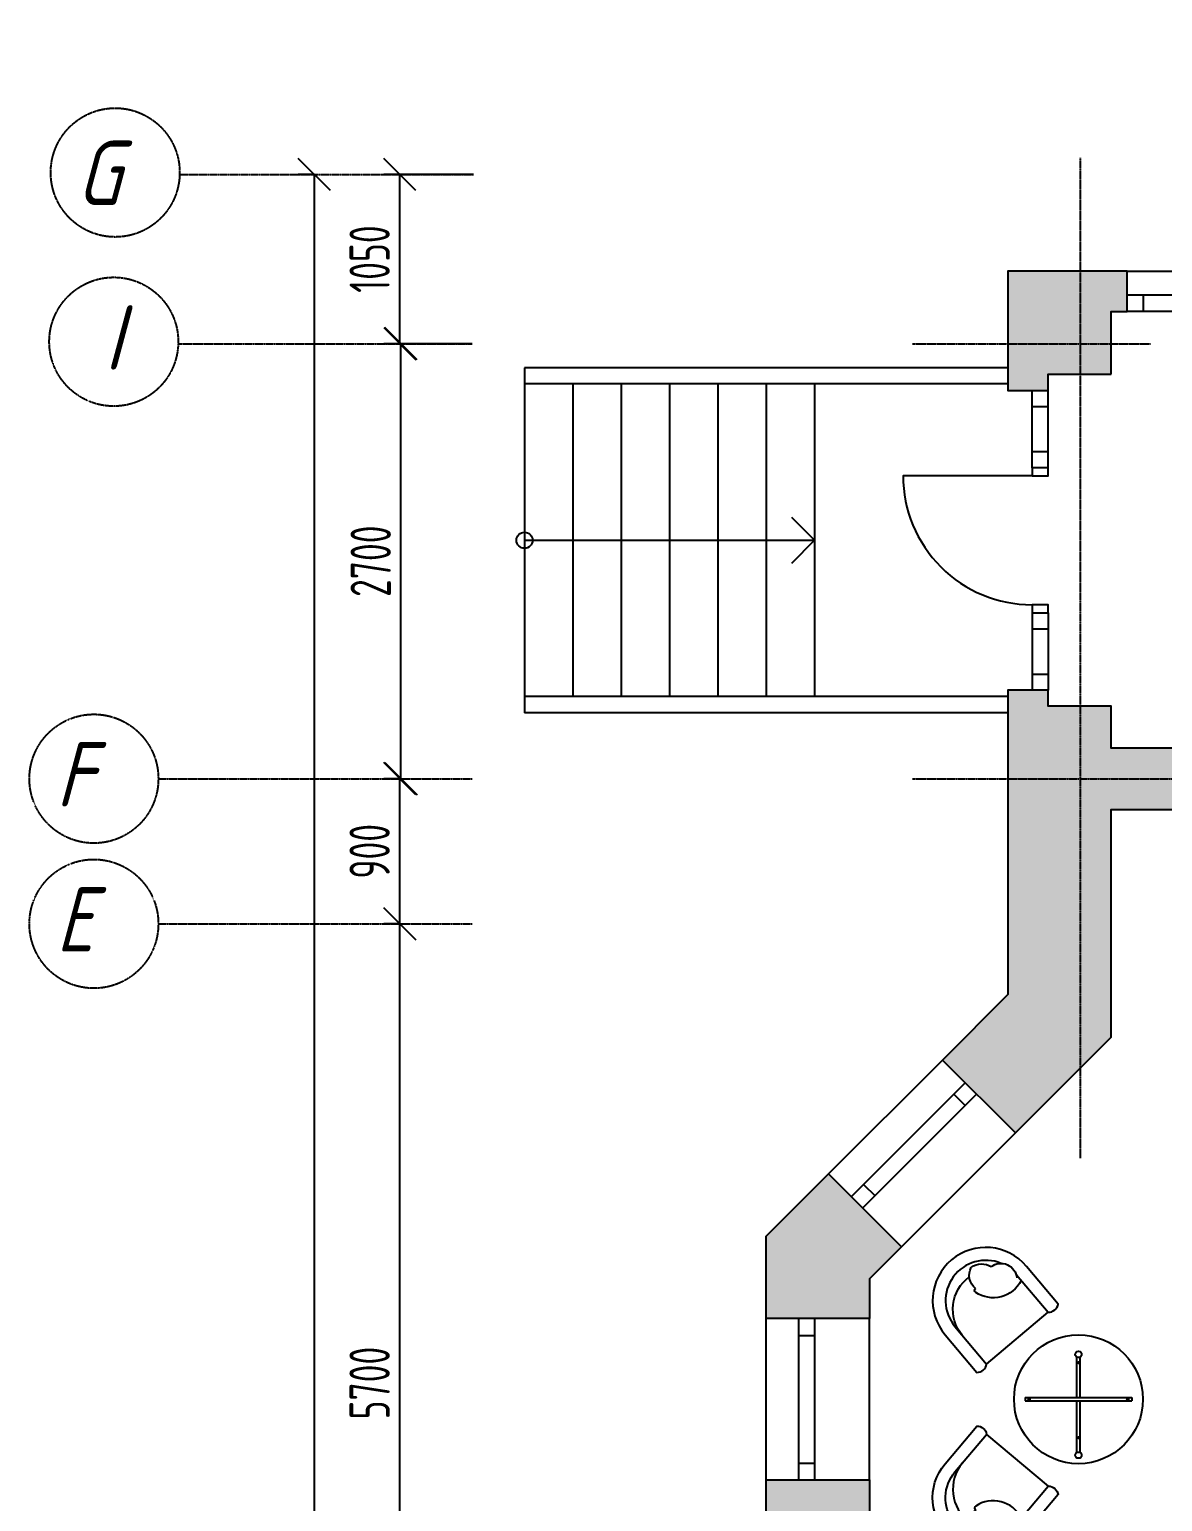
# Model space of a CAD drawing. Header units: millimetres. Extents: x 74752 to 193506, y -83124 to -13126.
# Drawn here: x 75291 to 82323, y -69922 to -60787 of the extents above; entities that cross this region are included whole.
import ezdxf

# ---------------------------------------------------------------- set-up
doc = ezdxf.new("R2010")
doc.units = ezdxf.units.MM
doc.linetypes.add('CENTER2', pattern=[1.125, 0.75, -0.125, 0.125, -0.125])
for name, color, linetype in [('axis', 40, 'CENTER2'), ('dim1', 4, 'Continuous'), ('door_dwgmodels.com', 250, 'Continuous'), ('furniture _san', 36, 'Continuous'), ('hatches', 8, 'Continuous'), ('stairs', 250, 'Continuous'), ('wall', 5, 'Continuous'), ('Windows', 4, 'Continuous')]:
    doc.layers.add(name, color=color, linetype=linetype)
doc.styles.add('ESKD', font='eskd.shx', dxfattribs={"oblique": 15})
doc.styles.add('РАЗМЕР', font='eskd.shx', dxfattribs={"width": 0.8, "height": 250})
doc.dimstyles.new('ISO-26', dxfattribs={"dimscale": 100, "dimtxt": 250, "dimasz": 2, "dimexe": 1, "dimexo": 0, "dimtad": 1, "dimdec": 0, "dimdsep": 46, "dimtxsty": 'РАЗМЕР', "dimblk1": 'OBLIQUE', "dimblk2": 'OBLIQUE', "dimsah": 1, "dimcen": 2.5, "dimadec": 1, "dimazin": 0, "dimtfac": 1, "dimtdec": 0, "dimtmove": 0, "dimatfit": 3, "dimldrblk": 'OBLIQUE', "dimfxl": 1, "dimarcsym": 0})

# ---------------------------------------------------------------- blocks, each defined once
blk = doc.blocks.new('_OBLIQUE')
at = {"color": 0, "linetype": 'ByBlock'}
blk.add_line((-0.5, -0.5), (0.5, 0.5), dxfattribs=at)
blk = doc.blocks.new('*D2')
at = {"layer": 'Defpoints', "color": 0, "transparency": 16777216}
for p in [(77589.7, -61686.5), (78047.6, -61686.5, 0.7), (78038.5, -62736.5)]:
    blk.add_point(p, dxfattribs=at)
at = {"layer": 'dim1', "color": 0, "lineweight": -2, "transparency": 16777216}
for p, q in [((78047.6, -61686.5), (77489.7, -61686.5)), ((77589.7, -62736.5), (77589.7, -61686.5)), ((78038.5, -62736.5), (77489.7, -62736.5))]:
    blk.add_line(p, q, dxfattribs=at)
at = {"layer": 'dim1', "color": 0, "lineweight": -2, "transparency": 16777216, "xscale": 200, "yscale": 200, "zscale": 200}
for p, rotation in [((77589.7, -61686.5), 90), ((77589.7, -62736.5), 270)]:
    blk.add_blockref('_OBLIQUE', p, dxfattribs=dict(at, rotation=rotation))
at = {"layer": 'dim1', "color": 0, "transparency": 16777216, "insert": (77402.2, -62211.5), "char_height": 250, "attachment_point": 5, "rotation": 90, "style": 'РАЗМЕР'}
blk.add_mtext('1050', dxfattribs=at)
blk = doc.blocks.new('*D5')
at = {"layer": 'Defpoints', "color": 0, "transparency": 16777216}
for p in [(77589.7, -66336.8, 0.7), (77589.7, -66336.8), (77589.7, -72036.8)]:
    blk.add_point(p, dxfattribs=at)
at = {"layer": 'dim1', "color": 0, "lineweight": -2, "transparency": 16777216}
for p, q in [((77589.7, -66336.8), (77489.7, -66336.8)), ((77589.7, -72036.8), (77589.7, -66336.8)), ((77589.7, -72036.8), (77489.7, -72036.8))]:
    blk.add_line(p, q, dxfattribs=at)
at = {"layer": 'dim1', "color": 0, "lineweight": -2, "transparency": 16777216, "xscale": 200, "yscale": 200, "zscale": 200}
for p, rotation in [((77589.7, -66336.8), 90), ((77589.7, -72036.8), 270)]:
    blk.add_blockref('_OBLIQUE', p, dxfattribs=dict(at, rotation=rotation))
at = {"layer": 'dim1', "color": 0, "transparency": 16777216, "insert": (77402.2, -69186.8), "char_height": 250, "attachment_point": 5, "rotation": 90, "style": 'РАЗМЕР'}
blk.add_mtext('5700', dxfattribs=at)
blk = doc.blocks.new('*D7')
at = {"layer": 'Defpoints', "color": 0, "transparency": 16777216}
for p in [(77589.7, -65436.4, 1.4), (77589.7, -65436.4), (77589.7, -66336.8, 0.7)]:
    blk.add_point(p, dxfattribs=at)
at = {"layer": 'dim1', "color": 0, "lineweight": -2, "transparency": 16777216}
for p, q in [((77589.7, -65436.4), (77489.7, -65436.4)), ((77589.7, -66336.8), (77589.7, -65436.4)), ((77589.7, -66336.8), (77489.7, -66336.8))]:
    blk.add_line(p, q, dxfattribs=at)
at = {"layer": 'dim1', "color": 0, "lineweight": -2, "transparency": 16777216, "xscale": 200, "yscale": 200, "zscale": 200}
for p, rotation in [((77589.7, -65436.4), 90), ((77589.7, -66336.8), 270)]:
    blk.add_blockref('_OBLIQUE', p, dxfattribs=dict(at, rotation=rotation))
at = {"layer": 'dim1', "color": 0, "transparency": 16777216, "insert": (77402.2, -65886.6), "char_height": 250, "attachment_point": 5, "rotation": 90, "style": 'РАЗМЕР'}
blk.add_mtext('900', dxfattribs=at)
blk = doc.blocks.new('*D8')
at = {"layer": 'Defpoints', "color": 0, "transparency": 16777216}
for p in [(77596.7, -62736.5), (77596.7, -62736.5), (77596.7, -65436.4, 1.4)]:
    blk.add_point(p, dxfattribs=at)
at = {"layer": 'dim1', "color": 0, "lineweight": -2, "transparency": 16777216}
for p, q in [((77596.7, -62736.5), (77496.7, -62736.5)), ((77596.7, -65436.4), (77596.7, -62736.5)), ((77596.7, -65436.4), (77496.7, -65436.4))]:
    blk.add_line(p, q, dxfattribs=at)
at = {"layer": 'dim1', "color": 0, "lineweight": -2, "transparency": 16777216, "xscale": 200, "yscale": 200, "zscale": 200}
for p, rotation in [((77596.7, -62736.5), 90), ((77596.7, -65436.4), 270)]:
    blk.add_blockref('_OBLIQUE', p, dxfattribs=dict(at, rotation=rotation))
at = {"layer": 'dim1', "color": 0, "transparency": 16777216, "insert": (77409.2, -64086.5), "char_height": 250, "attachment_point": 5, "rotation": 90, "style": 'РАЗМЕР'}
blk.add_mtext('2700', dxfattribs=at)
blk = doc.blocks.new('*D10')
at = {"layer": 'Defpoints', "color": 0, "transparency": 16777216}
for p in [(77059.6, -61686.5, 0.7), (77059.6, -61686.5), (77059.6, -80497.2)]:
    blk.add_point(p, dxfattribs=at)
at = {"layer": 'dim1', "color": 0, "lineweight": -2, "transparency": 16777216}
for p, q in [((77059.6, -61686.5), (76959.6, -61686.5)), ((77059.6, -80497.2), (77059.6, -61686.5)), ((77059.6, -80497.2), (76959.6, -80497.2))]:
    blk.add_line(p, q, dxfattribs=at)
at = {"layer": 'dim1', "color": 0, "lineweight": -2, "transparency": 16777216, "xscale": 200, "yscale": 200, "zscale": 200}
for p, rotation in [((77059.6, -61686.5), 90), ((77059.6, -80497.2), 270)]:
    blk.add_blockref('_OBLIQUE', p, dxfattribs=dict(at, rotation=rotation))
at = {"layer": 'dim1', "color": 0, "transparency": 16777216, "insert": (76872.1, -71091.9), "char_height": 250, "attachment_point": 5, "rotation": 90, "style": 'РАЗМЕР'}
blk.add_mtext('18810', dxfattribs=at)
blk = doc.blocks.new('*U28')
at = {"color": 0}
for p, q in [((0, 0), (3068.2, 0)), ((100, 0), (100, -100)), ((2968.2, 0), (2968.2, -100)), ((0, -100), (3068.2, -100))]:
    blk.add_line(p, q, dxfattribs=at)
blk = doc.blocks.new('*U43')
at = {"color": 0}
for p, q in [((0, 0), (991.3, 0)), ((100, 0), (100, -100)), ((891.3, 0), (891.3, -100)), ((0, -100), (991.3, -100))]:
    blk.add_line(p, q, dxfattribs=at)
blk = doc.blocks.new('table r 343')
at = {"color": 0}
for p, q in [((-10, 10), (-10, 262.1)), ((10, 10), (10, 262.1)), ((-330.3, 10), (330.3, 10)), ((-330.3, 10), (-330.3, -10)), ((330.3, 10), (330.3, -10)), ((-330.3, -10), (330.3, -10)), ((-10, -330.3), (-10, -10)), ((10, -330.3), (10, -10))]:
    blk.add_line(p, q, dxfattribs=at)
for centre, radius in [((0, 0), 400), ((0, 278.7), 19.4), ((0, 226.8), 5), ((-306.1, 0), 5), ((306.1, 0), 5), ((0, -238.1), 5), ((0, -346.9), 19.4)]:
    blk.add_circle(centre, radius, dxfattribs=at)
blk = doc.blocks.new('armchair 023')
at = {"color": 0}
blk.add_line((329.8, -250), (634.8, -250.3), dxfattribs=at)
at = {"color": 0, "ltscale": 0.03}
blk.add_lwpolyline([(634.8, -250.3, -0.369229), (634.8, -330.3), (329.7, -330, -1), (330.3, 330), (635.4, 329.7, -0.369229), (635.3, 249.7)], format="xyb", close=True, dxfattribs=at)
at = {"color": 0}
blk.add_lwpolyline([(214.5, -221.7, -0.785087), (330.2, 250), (635.3, 249.7)], format="xyb", dxfattribs=at)
for centre, radius, start, end in [((400.6, -0.1), 250, 89.94615, 183.65802), ((210, -100.2), 102.8, 76.64032, 159.46946), ((244.7, 4.6), 12, 60.62379, 203.74232), ((198.2, -171.4), 193.6, 337.01427, 74.28569), ((226.1, -54.4), 112.8, 184.99993, 251.35338), ((290.1, -156), 100.2, 182.99222, 304.14008), ((330, 0), 250, 268.85363, 269.94615)]:
    blk.add_arc(centre, radius, start, end, dxfattribs=at)
blk = doc.blocks.new('*U86')
at = {"color": 0}
for points in [[(-900, 0), (-850, 0), (-850, 100.6), (-900, 100.6)], [(-50, 0), (0, 0), (0, 100.6), (-50, 100.6)]]:
    blk.add_lwpolyline(points, close=True, dxfattribs=at)
at = {"color": 0, "linetype": 'ByBlock', "ltscale": 10}
blk.add_lwpolyline([(-850, 0), (-850, -800, 0.414214), (-50, 0)], format="xyb", dxfattribs=at)
blk = doc.blocks.new('*U87')
at = {"color": 0}
for p, q in [((0, 0), (-480, 0)), ((-380, 0), (-380, -100)), ((-100, 0), (-100, -100)), ((0, -100), (-480, -100))]:
    blk.add_line(p, q, dxfattribs=at)
blk = doc.blocks.new('*U88')
at = {"color": 0}
for p, q in [((0, 0), (480, 0)), ((100, 0), (100, -100)), ((380, 0), (380, -100)), ((0, -100), (480, -100))]:
    blk.add_line(p, q, dxfattribs=at)

msp = doc.modelspace()

# ---------------------------------------------------------------- hatches: boundary and pattern name
at = {"layer": 'hatches', "true_color": 0x474847}
h = msp.add_hatch(color=59, dxfattribs=at)
h.paths.add_polyline_path([(82703.6, -65246.4), (82003.6, -65246.4), (82003.6, -64986.4), (81613.6, -64986.4), (81613.6, -64886.4), (81363.6, -64886.4), (81363.6, -66775.4), (80957.1, -67182), (81409.6, -67634.5), (82003.6, -67040.5), (82003.6, -65626.4), (82703.6, -65626.4)])
h.paths.add_polyline_path([(80250, -67889.1), (80702.5, -68341.6), (80503.6, -68540.5), (80503.6, -68786.8), (79863.6, -68786.8), (79863.6, -68275.4)])
h.paths.add_polyline_path([(79863.6, -69786.8), (80503.6, -69786.8), (80503.6, -70033.1), (80702.5, -70232), (80250, -70684.5), (79863.6, -70298.2)])
h.paths.add_polyline_path([(80957.1, -71391.6), (81409.6, -70939.1), (82003.6, -71533.1), (82003.6, -72716.8), (81363.6, -72716.8), (81363.6, -71798.2), (80957.1, -71391.6)])
h.paths.add_polyline_path([(83013.6, -75486.8), (81363.6, -75486.8), (81363.6, -73716.8), (82003.6, -73716.8), (82003.6, -74846.8), (83013.6, -74846.8)])
h.paths.add_polyline_path([(85113.6, -74846.8), (85113.6, -75486.8), (86763.6, -75486.8), (86763.6, -74646.8), (87963.6, -74646.8), (87963.6, -74006.8), (87023.6, -74006.8), (87023.6, -72426.8), (87713.6, -72426.8), (87713.6, -72046.8), (86503.6, -72046.8), (86503.6, -70136.8), (86123.6, -70136.8), (86123.6, -72426.8), (86643.6, -72426.8), (86643.6, -74006.8), (86123.6, -74006.8), (86123.6, -74846.8), (85113.6, -74846.8)])
h.paths.add_polyline_path([(87566.8, -61236.5), (85881.8, -61236.5), (85881.8, -62286.5), (85171.8, -62286.5), (85171.8, -62536.5), (85271.8, -62536.5), (85271.8, -62926.5), (86124.5, -62926.5), (86124.5, -65246.4), (83703.6, -65246.4), (83703.6, -65626.4), (86124.6, -65626.4), (86123.6, -68436.7), (86503.6, -68436.7), (86506.9, -66726.8), (86944.9, -66726.8), (86944.9, -66346.8), (86503.6, -66346.8), (86507.1, -64956.8), (86944.9, -64956.8), (86944.9, -64836.8), (86633.6, -64836.8), (86637.1, -61876.5), (87566.8, -61876.5)])
h.paths.add_polyline_path([(90463.6, -61236.5), (88766.8, -61236.5), (88766.8, -61876.5), (88832.3, -61876.5), (88832.3, -64836.8), (87944.9, -64836.8), (87944.9, -64956.8), (88832.3, -64956.8), (88832.3, -65160.9), (88952.3, -65160.9), (88952.3, -61876.5), (90463.6, -61876.5)], flags=17)
h.paths.add_polyline_path([(94260.5, -61236.5), (92563.6, -61236.5), (92563.6, -61876.5), (93373.6, -61876.5), (93373.6, -62170.1), (93753.6, -62170.1), (93753.6, -61876.5), (94260.5, -61876.5)], flags=17)
h.paths.add_polyline_path([(101972.9, -60786.5), (96882.8, -60786.5), (96882.8, -61236.5), (95460.5, -61236.5), (95460.5, -61876.5), (96523.6, -61876.5), (96523.6, -63452), (96288.6, -63452), (96288.6, -65256.8), (93753.6, -65256.8), (93753.6, -63070.1), (93373.6, -63070.1), (93373.6, -66346.8), (88952.3, -66346.8), (88952.3, -66060.9), (88832.3, -66060.9), (88832.3, -66346.8), (87944.9, -66346.8), (87944.9, -66726.8), (93373.6, -66726.8), (93373.6, -70335.8), (93753.6, -70335.8), (93753.6, -68676.8), (94416.7, -68676.8), (94416.7, -68556.8), (93753.6, -68556.8), (93753.6, -67456.8), (96288.6, -67456.8), (96288.6, -68556.8), (95216.7, -68556.8), (95216.7, -68676.8), (96523.6, -68676.8), (96523.6, -68776.8), (96903.6, -68776.8), (96903.6, -67966.5), (97163.9, -67966.5), (97163.9, -67456.5), (96903.6, -67456.5), (96903.6, -65666.5), (97163.9, -65666.5), (97163.9, -65156.5), (96903.6, -65156.5), (96903.6, -63366.2), (97163.9, -63366.2), (97163.9, -62926.5), (102923.7, -62926.5), (102923.7, -62286.5), (97182.8, -62286.5), (97182.8, -61086.5), (101972.9, -61086.5)])
h.paths.add_polyline_path([(93753.6, -65456.8), (96523.6, -65456.8), (96523.6, -67256.8), (93753.6, -67256.8)], flags=16)
h.paths.add_polyline_path([(96523.6, -74886.8), (96523.6, -72426.8), (96263.6, -72426.8), (96263.6, -72166.8), (94563.6, -72166.8), (94563.6, -72426.8), (92563.6, -72426.8), (92563.6, -72046.8), (93373.6, -72046.8), (93373.6, -71235.8), (93753.6, -71235.8), (93753.6, -72046.8), (96523.6, -72046.8), (96523.6, -69676.8), (96903.6, -69676.8), (96903.6, -70196.5), (97163.9, -70196.5), (98743.5, -70192.1), (98743.3, -70836.5), (97163.6, -70836.5), (97163.6, -74886.8)])
h.paths.add_polyline_path([(101243.5, -70192.1), (103076.7, -70196.5), (103224.3, -70333.9), (102872, -70714.4), (102908.7, -70748.4), (102830.9, -70836.5), (101243.5, -70836.5), (101243.5, -70196.5)])
h.paths.add_polyline_path([(104316.8, -71147.4), (104557.9, -71289.8), (104293.9, -71736.7), (104337, -71762.2), (104278.2, -71867.2), (103948.5, -71672.5), (104009.8, -71568.9), (104052.8, -71594.3), (104316.6, -71147.7)])
h.paths.add_polyline_path([(105797.5, -71854), (105634.3, -72346.5), (105586.8, -72330.8), (105549, -72444.9), (105909.7, -72564.5), (105947.5, -72450.4), (105900, -72434.6), (106063.4, -71941.9)])
h.paths.add_polyline_path([(109313.3, -72230.6), (109368.6, -72746.7), (109418.2, -72741.4), (109431.1, -72860.8), (109053.2, -72901.2), (109040.4, -72781.8), (109090.2, -72776.5), (109034.9, -72260.5), (109313.3, -72230.6)])
h.paths.add_polyline_path([(107394.4, -72230.6), (107339.1, -72746.7), (107289.5, -72741.4), (107276.6, -72860.8), (107654.5, -72901.2), (107667.3, -72781.8), (107617.5, -72776.5), (107672.8, -72260.5), (107394.4, -72230.6)])
h.paths.add_polyline_path([(110910.2, -71854), (111073.4, -72346.5), (111120.9, -72330.8), (111158.7, -72444.9), (110798, -72564.5), (110760.2, -72450.4), (110807.7, -72434.6), (110644.3, -71941.9)])
h.paths.add_polyline_path([(112390.9, -71147.4), (112149.8, -71289.8), (112413.8, -71736.7), (112370.7, -71762.2), (112429.5, -71867.2), (112759.2, -71672.5), (112697.9, -71568.9), (112654.9, -71594.3), (112391.1, -71147.7)])
h.paths.add_polyline_path([(115464.2, -70192.1), (113631, -70196.5), (113483.4, -70333.9), (113835.7, -70714.4), (113799, -70748.4), (113876.8, -70836.5), (115464.2, -70836.5), (115464.2, -70196.5)])
h.paths.add_polyline_path([(121049.1, -70196.5), (121813.7, -70196.5), (121813.7, -70316.5), (121698.7, -70316.5), (121698.7, -72226.8), (121763.7, -72226.8), (121763.7, -72486.8), (119544.1, -72486.8), (119544.5, -70836.9), (117964.2, -70832.1), (117964.2, -70192.1), (119293.8, -70192.1), (119293.8, -69756.8), (119554.1, -69756.8), (119554.1, -69426.8), (119753.1, -69426.8), (120184.1, -69426.8), (120184.1, -70196.5), (120249.1, -70196.5), (120249.1, -70316.5), (120184.1, -70316.5), (120184.1, -71846.8), (121578.7, -71846.8), (121578.7, -70946.8), (121388.7, -70946.8), (121388.7, -70316.5), (121049.1, -70316.5)])
h.paths.add_polyline_path([(125414.2, -70576.5), (125414.2, -70316.5), (125284.2, -70316.5), (125284.2, -70196.5), (126286.1, -70196.5), (126286.1, -69708.4), (126404.1, -69708.4), (126406.1, -70196.5), (127604.1, -70196.5), (127604.1, -68196.5), (126404.1, -68196.5), (126404.1, -68906.4), (126284.1, -68906.4), (126284.1, -68196.5), (123704.1, -68196.5), (123704.1, -67476.5), (122614.1, -67476.5), (122614.1, -68196.5), (122494.1, -68196.5), (122494.1, -67476.5), (122394.1, -67476.5), (122394.1, -67356.5), (123704.1, -67356.5), (123704.1, -63801.5), (124084.1, -63801.5), (124084.1, -64976.5), (124376.8, -64976.5), (124376.8, -65096.5), (124084.1, -65096.5), (124084.1, -68076.5), (127604.1, -68076.5), (127604.1, -65096.5), (125276.8, -65096.5), (125276.8, -64976.5), (127604.1, -64976.5), (127604.1, -61876.5), (126537.2, -61876.5), (126537.2, -61236.5), (128262.2, -61236.5), (128262.2, -69936.5), (129384.2, -69936.5), (129384.2, -74296.9), (125024.2, -74296.9), (125024.2, -72486.8), (122863.7, -72486.8), (122863.7, -72226.8), (122913.7, -72226.8), (122913.7, -71846.8), (123833.7, -71846.8), (123833.7, -70316.5), (122813.7, -70316.5), (122813.7, -70196.5), (124284.1, -70196.5), (124284.1, -70316.5), (124083.7, -70316.5), (124083.7, -71846.8), (125414.2, -71846.8), (125414.2, -71696.8), (125664.2, -71696.8), (125664.2, -73656.9), (128744.2, -73656.9), (128744.2, -70576.5)])
h.paths.add_polyline_path([(117801.1, -62286.5), (119525.9, -62286.5), (119525.9, -61236.5), (121250.9, -61236.5), (121250.9, -61876.5), (120184.1, -61876.5), (120184.1, -67356.5), (121494.1, -67356.5), (121494.1, -67476.5), (121394.1, -67476.5), (121394.1, -68196.5), (121274.1, -68196.5), (121274.1, -67476.5), (120184.1, -67476.5), (120184.1, -68526.8), (119554.1, -68526.8), (119554.1, -67956.5), (119293.8, -67956.5), (119293.8, -67456.5), (119554.1, -67456.5), (119554.1, -65666.5), (119293.8, -65666.5), (119293.8, -65156.5), (119554.1, -65156.5), (119554.1, -63366.2), (119303.8, -63366.2), (119303.8, -62926.5), (117801.1, -62926.5)])
h.paths.add_polyline_path([(122450.9, -61236.5), (125337.2, -61236.5), (125337.2, -61876.5), (124084.1, -61876.5), (124084.1, -62901.5), (123704.1, -62901.5), (123704.1, -61876.5), (122450.9, -61876.5)], flags=17)
h.paths.add_polyline_path([(89263.6, -74006.8), (89963.6, -74006.8), (89963.6, -72426.8), (89413.6, -72426.8), (89413.6, -72046.8), (90863.6, -72046.8), (90863.6, -72426.8), (90593.6, -72426.8), (90603.6, -79746.8), (91593.7, -79746.8), (91593.7, -80266.8), (91643.7, -80266.8), (91643.7, -80386.8), (89963.6, -80386.8), (89963.6, -74646.8), (89263.6, -74646.8)])
h.paths.add_polyline_path([(97163.6, -80386.8), (97163.6, -77286.8), (96523.6, -77286.8), (96523.6, -79746.8), (95533.6, -79746.8), (95533.6, -80266.8), (95483.6, -80266.8), (95483.6, -80386.8), (97164.6, -80386.8)])
h.paths.add_polyline_path([(82003.6, -62926.5), (82003.6, -62536.5), (82103.6, -62536.5), (82103.6, -62286.5), (81363.6, -62286.5), (81363.6, -62986.5), (81363.6, -63026.5), (81613.6, -63026.5), (81613.6, -62926.5)])
h.paths.add_polyline_path([(113785, -62286.5), (116901.1, -62286.5), (116901.1, -62926.5), (113785, -62926.5)])
h.paths.add_polyline_path([(109603.8, -62286.5), (111285, -62286.5), (111285, -62926.5), (109603.8, -62926.5)])
h.paths.add_polyline_path([(105423.7, -62286.5), (107103.8, -62286.5), (107103.8, -62926.5), (105423.7, -62926.5)])
h.paths.add_polyline_path([(86123.6, -76796.8), (86763.6, -76796.8), (86763.6, -77436.8), (86123.6, -77436.8), (86123.6, -76796.8)])

# ---------------------------------------------------------------- linework, layer by layer
at = {"layer": 'axis'}
for p, q in [((81813.6, -67791.6, -51547), (81813.6, -61584.2, -51547)), ((76223.3, -61686.5, -51546.3), (78047.6, -61686.5, -51546.3)), ((76214.2, -62736.5, -51547), (78038.5, -62736.5, -51547)), ((80772, -62736.5, -51547), (82247.9, -62736.5, -51547)), ((76091.1, -65436.4, -51545.6), (78038.5, -65436.4, -51545.6)), ((80772, -65436.4, -51546.3), (86313.6, -65436.4, -51546.3)), ((76091.1, -66336.8, -51546.3), (78038.5, -66336.8, -51546.3))]:
    msp.add_line(p, q, dxfattribs=at)
at = {"layer": 'axis', "color": 18, "true_color": 0x000000}
for centre in [(75823.4, -61674.6, -51546.3), (75814.4, -62724.6, -51547), (75691.1, -65436.4, -51545.6), (75691.1, -66336.8, -51546.3)]:
    msp.add_circle(centre, 400, dxfattribs=at)
at = {"layer": 'stairs', "color": 18, "true_color": 0x000000}
for p, q in [((81363.6, -62886.5, -51547), (78363.6, -62886.5, -51547)), ((78363.6, -62886.5, -51545.6), (78363.6, -65026.4, -51545.6)), ((81363.6, -62986.5, -51547), (78363.6, -62986.5, -51547)), ((78663.6, -62986.5, -51545.6), (78663.6, -64926.4, -51545.6)), ((78963.6, -62986.5, -51545.6), (78963.6, -64926.4, -51545.6)), ((79263.6, -62986.5, -51545.6), (79263.6, -64926.4, -51545.6)), ((79563.6, -62986.5, -51545.6), (79563.6, -64926.4, -51545.6)), ((79863.6, -62986.5, -51545.6), (79863.6, -64926.4, -51545.6)), ((80163.6, -62986.5, -51545.6), (80163.6, -64926.4, -51545.6)), ((80163.6, -62986.5, -51545.6), (80163.6, -64926.4, -51545.6)), ((78363.6, -63956.5, -51545.6), (80163.6, -63956.5, -51545.6)), ((81363.6, -64926.4, -51547), (78363.6, -64926.4, -51547)), ((81363.6, -65026.4, -51547), (78363.6, -65026.4, -51547))]:
    msp.add_line(p, q, dxfattribs=at)
at = {"layer": 'stairs', "color": 18, "true_color": 0x000000, "elevation": -51545.6}
msp.add_lwpolyline([(80022.2, -64097.9), (80163.6, -63956.5), (80022.2, -63815.1)], dxfattribs=at)
at = {"layer": 'stairs', "color": 18, "true_color": 0x000000}
msp.add_circle((78363.6, -63956.5, -51545.6), 50, dxfattribs=at)
at = {"layer": 'wall', "color": 18, "true_color": 0x000000}
for p, q in [((80250, -67889.1, -51544.9), (80957.1, -67182, -51544.9)), ((80702.5, -68341.6, -51545.6), (81409.6, -67634.5, -51544)), ((79863.6, -69786.8, -51545.6), (79863.6, -68786.8, -51546.3)), ((80503.6, -69786.8, -51545.6), (80503.6, -68786.8, -51546.3))]:
    msp.add_line(p, q, dxfattribs=at)
at = {"layer": 'wall', "color": 5}
for points, elevation in [([(82003.6, -62926.5), (82003.6, -62536.5), (82103.6, -62536.5), (82103.6, -62286.5), (81363.6, -62286.5), (81363.6, -62986.5), (81363.6, -63026.5), (81613.6, -63026.5), (81613.6, -62926.5), (82003.6, -62926.5)], -51547.8), ([(82703.6, -65246.4), (82003.6, -65246.4), (82003.6, -64986.4), (81613.6, -64986.4), (81613.6, -64886.4), (81363.6, -64886.4), (81363.6, -66775.4), (80957.1, -67182), (81409.6, -67634.5), (82003.6, -67040.5), (82003.6, -65626.4), (82703.6, -65626.4), (82703.6, -65246.4)], -51547), ([(80250, -67889.1), (80702.5, -68341.6), (80503.6, -68540.5), (80503.6, -68786.8), (79863.6, -68786.8), (79863.6, -68275.4), (80250, -67889.1)], -51546.3), ([(79863.6, -69786.8), (80503.6, -69786.8), (80503.6, -70033.1), (80702.5, -70232), (80250, -70684.5), (79863.6, -70298.2), (79863.6, -69786.8)], -51545.6)]:
    msp.add_lwpolyline(points, close=True, dxfattribs=dict(at, elevation=elevation))
at = {"layer": 'wall', "color": 18, "true_color": 0x000000, "elevation": -51547.8}
msp.add_lwpolyline([(82103.6, -62286.5), (85171.8, -62286.5)], dxfattribs=at)

# ---------------------------------------------------------------- block references
at = {"layer": 'door_dwgmodels.com', "rotation": 269.9999999999999}
msp.add_blockref('*U86', (81513, -64406.5, -51548.5), dxfattribs=at)
at = {"layer": 'furniture _san', "xscale": -1, "rotation": 130.0000000000006}
msp.add_blockref('armchair 023', (81014.2, -68422.2, -51546.3), dxfattribs=at)
at = {"layer": 'furniture _san'}
msp.add_blockref('table r 343', (81801.3, -69287.1, -51546.3), dxfattribs=at)
at = {"layer": 'furniture _san', "rotation": 49.99999999999945}
msp.add_blockref('armchair 023', (81014.2, -70152, -51546.3), dxfattribs=at)
at = {"layer": 'Windows', "xscale": -1}
msp.add_blockref('*U28', (85171.8, -62436.5, -51547.8), dxfattribs=at)
at = {"layer": 'Windows', "xscale": -1, "rotation": 90}
for name, p in [('*U87', (81513.6, -63506.5, -51547.8)), ('*U88', (81513.6, -64406.5, -51547)), ('*U43', (80063.6, -68791.5, -51546.3))]:
    msp.add_blockref(name, p, dxfattribs=at)
at = {"layer": 'Windows', "rotation": 45.00000000000009}
msp.add_blockref('*U43', (80397.6, -68024.3, -51544.9), dxfattribs=at)

# ---------------------------------------------------------------- texts
at = {"layer": 'axis', "color": 18, "true_color": 0x000000, "style": 'ESKD', "oblique": 15}
for s, p in [('G', (75581.9, -61877, -51545.6)), ('I', (75758.7, -62897.4, -51547)), ('F', (75456.1, -65609.3, -51545.6)), ('E', (75456.1, -66509.7, -51546.3))]:
    msp.add_text(s, height=400, dxfattribs=at).set_placement(p)

# ---------------------------------------------------------------- dimensions: what is measured, and where the dimension line sits
at = {"layer": 'dim1'}
dim = msp.add_linear_dim(base=(77059.6, -61686.5, -51547), p1=(77059.6, -80497.2, -51547), p2=(77059.6, -61686.5, -51546.3), angle=90, dimstyle='ISO-26', override={"dimrnd": 5}, dxfattribs=at)
dim.commit()
dim.dimension.update_dxf_attribs({"geometry": '*D10', "text_midpoint": (76872.1, -71091.9, -51547)})
for base, p1, p2, picture, middle in [((77589.7, -61686.5, -51547), (78038.5, -62736.5, -51547), (78047.6, -61686.5, -51546.3), '*D2', (77402.2, -62211.5, -51547)), ((77596.7, -62736.5, -51547), (77596.7, -65436.4, -51545.6), (77596.7, -62736.5, -51547), '*D8', (77409.2, -64086.5, -51547)), ((77589.7, -65436.4, -51547), (77589.7, -66336.8, -51546.3), (77589.7, -65436.4, -51545.6), '*D7', (77402.2, -65886.6, -51547)), ((77589.7, -66336.8, -51547), (77589.7, -72036.8, -51547), (77589.7, -66336.8, -51546.3), '*D5', (77402.2, -69186.8, -51547))]:
    dim = msp.add_linear_dim(base=base, p1=p1, p2=p2, angle=90, dimstyle='ISO-26', dxfattribs=at)
    dim.commit()
    dim.dimension.update_dxf_attribs({"geometry": picture, "text_midpoint": middle})

doc.saveas('drawing.dxf')
